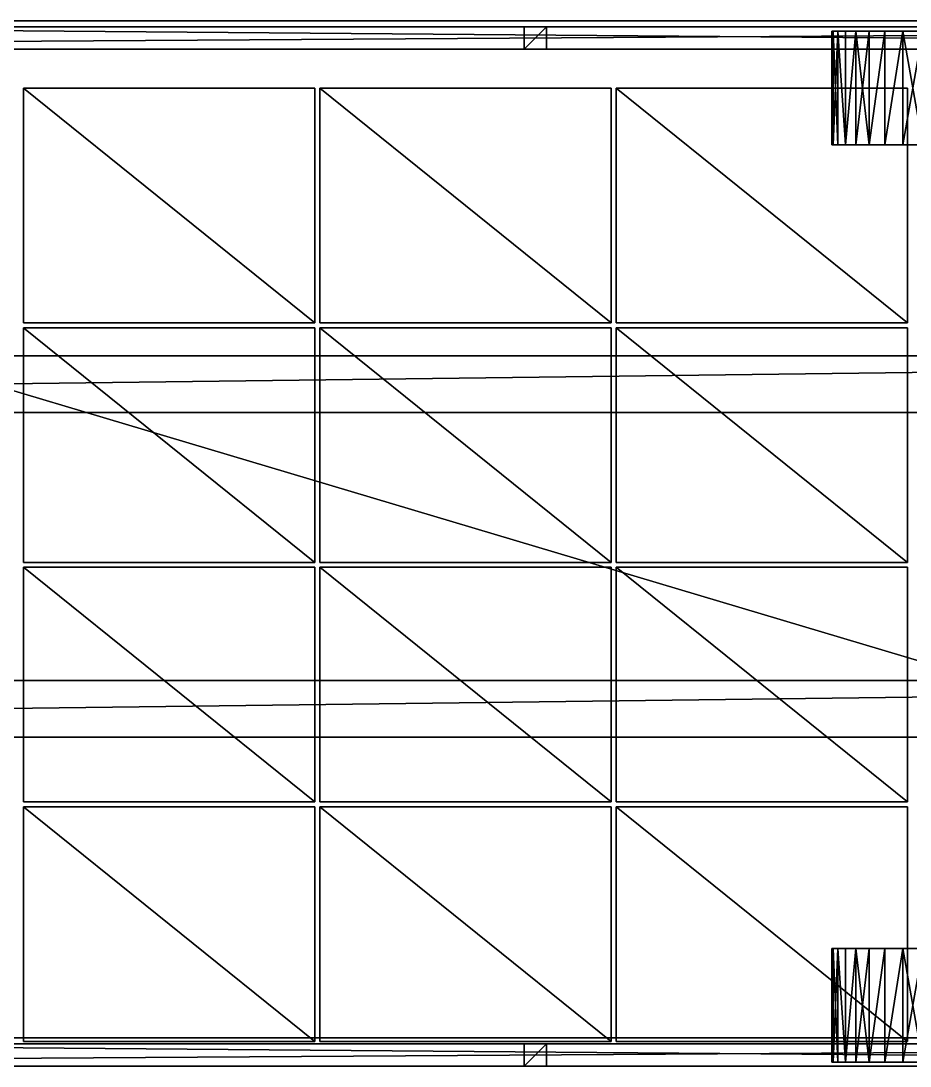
# Model space of a CAD drawing. Header units: millimetres. Extents: x -2700 to 8540, y -1280 to 1295.
# Drawn here: x 2983 to 5173, y -1280 to 1295 of the extents above; entities that cross this region are included whole.
import ezdxf

# ---------------------------------------------------------------- set-up
doc = ezdxf.new("R2010")
doc.units = ezdxf.units.MM

msp = doc.modelspace()

# ---------------------------------------------------------------- linework, layer by layer
at = {"layer": 'CAD_75LAB'}
for points in [[(8540, 1295, 1180), (-40, 1295, 1180), (-40, 1295, 1250)], [(8540, 1295, 1250), (8540, 1295, 1180), (-40, 1295, 1250)], [(8540, 1225, 1180), (-40, 1225, 1180), (-40, 1295, 1180)], [(8540, 1295, 1180), (8540, 1225, 1180), (-40, 1295, 1180)], [(8540, 1225, 1250), (-40, 1295, 1250), (-40, 1225, 1250)], [(8540, 1295, 1250), (-40, 1295, 1250), (8540, 1225, 1250)], [(8540, 1280, 1090), (-40, 1280, 1090), (-40, 1280, 1180)], [(8540, 1280, 1180), (8540, 1280, 1090), (-40, 1280, 1180)], [(8540, -1280, 1090), (-40, -1280, 1090), (-40, 1280, 1090)], [(8540, 1280, 1090), (8540, -1280, 1090), (-40, 1280, 1090)], [(8540, -1280, 1180), (-40, 1280, 1180), (-40, -1280, 1180)], [(8540, 1280, 1180), (-40, 1280, 1180), (8540, -1280, 1180)], [(8540, 1280, 3775), (8540, 1280, 3720), (-40, 1280, 3720)], [(8540, 1280, 3775), (-40, 1280, 3720), (-40, 1280, 3775)], [(8540, 1280, 3720), (-40, 1225, 3720), (-40, 1280, 3720)], [(8540, 1280, 3720), (8540, 1225, 3720), (-40, 1225, 3720)], [(8540, 1280, 3775), (-40, 1280, 3775), (-40, 1225, 3775)], [(8540, 1280, 3775), (-40, 1225, 3775), (8540, 1225, 3775)], [(4222.5, 1280, 3720), (4222.5, 1280, 1180), (4222.5, 1225, 1180)], [(4222.5, 1225, 3720), (4222.5, 1280, 3720), (4222.5, 1225, 1180)], [(4222.5, 1280, 3720), (4277.5, 1280, 1180), (4222.5, 1280, 1180)], [(4277.5, 1280, 3720), (4277.5, 1280, 1180), (4222.5, 1280, 3720)], [(4277.5, 1280, 1180), (4222.5, 1225, 1180), (4222.5, 1280, 1180)], [(4277.5, 1280, 1180), (4277.5, 1225, 1180), (4222.5, 1225, 1180)], [(4277.5, 1280, 3720), (4222.5, 1280, 3720), (4222.5, 1225, 3720)], [(4277.5, 1280, 3720), (4222.5, 1225, 3720), (4277.5, 1225, 3720)], [(4277.5, 1280, 3720), (4277.5, 1225, 1180), (4277.5, 1280, 1180)], [(4277.5, 1225, 3720), (4277.5, 1225, 1180), (4277.5, 1280, 3720)], [(4980, 990, 520), (4983.79, 990, 582.68), (4983.79, 1270, 582.68)], [(4980, 990, 520), (4983.79, 1270, 582.68), (4980, 1270, 520)], [(4983.79, 990, 457.32), (4980, 990, 520), (4980, 1270, 520)], [(4983.79, 990, 457.32), (4980, 1270, 520), (4983.79, 1270, 457.32)], [(4983.79, 1270, 582.68), (4983.79, 1270, 457.32), (4980, 1270, 520)], [(4983.79, 990, 582.68), (4995.11, 990, 644.44), (4995.11, 1270, 644.44)], [(4983.79, 990, 582.68), (4995.11, 1270, 644.44), (4983.79, 1270, 582.68)], [(4995.11, 990, 395.56), (4983.79, 990, 457.32), (4983.79, 1270, 457.32)], [(4995.11, 990, 395.56), (4983.79, 1270, 457.32), (4995.11, 1270, 395.56)], [(4983.79, 1270, 457.32), (5013.79, 1270, 335.61), (4995.11, 1270, 395.56)], [(4983.79, 1270, 457.32), (5110.77, 1270, 175.18), (5072.05, 1270, 224.61)], [(4983.79, 1270, 457.32), (5072.05, 1270, 224.61), (5013.79, 1270, 335.61)], [(4983.79, 1270, 457.32), (5375.56, 1270, 15.11), (5110.77, 1270, 175.18)], [(5013.79, 1270, 704.39), (4983.79, 1270, 582.68), (4995.11, 1270, 644.44)], [(5110.77, 1270, 864.82), (4983.79, 1270, 582.68), (5013.79, 1270, 704.39)], [(6004.89, 1270, 395.56), (4983.79, 1270, 582.68), (5110.77, 1270, 864.82)], [(6004.89, 1270, 395.56), (5375.56, 1270, 15.11), (4983.79, 1270, 457.32)], [(6004.89, 1270, 395.56), (4983.79, 1270, 457.32), (4983.79, 1270, 582.68)], [(5013.79, 990, 704.39), (5013.79, 1270, 704.39), (4995.11, 1270, 644.44)], [(4995.11, 990, 644.44), (5013.79, 990, 704.39), (4995.11, 1270, 644.44)], [(5013.79, 990, 335.61), (4995.11, 990, 395.56), (4995.11, 1270, 395.56)], [(5013.79, 990, 335.61), (4995.11, 1270, 395.56), (5013.79, 1270, 335.61)], [(5013.79, 990, 704.39), (5039.56, 1270, 761.66), (5013.79, 1270, 704.39)], [(5013.79, 990, 704.39), (5039.56, 990, 761.66), (5039.56, 1270, 761.66)], [(5013.79, 990, 335.61), (5013.79, 1270, 335.61), (5039.56, 1270, 278.34)], [(5039.56, 990, 278.34), (5013.79, 990, 335.61), (5039.56, 1270, 278.34)], [(5013.79, 1270, 335.61), (5072.05, 1270, 224.61), (5039.56, 1270, 278.34)], [(5110.77, 1270, 864.82), (5013.79, 1270, 704.39), (5039.56, 1270, 761.66)], [(5039.56, 990, 761.66), (5072.05, 1270, 815.39), (5039.56, 1270, 761.66)], [(5039.56, 990, 761.66), (5072.05, 990, 815.39), (5072.05, 1270, 815.39)], [(5072.05, 990, 224.61), (5039.56, 990, 278.34), (5039.56, 1270, 278.34)], [(5072.05, 990, 224.61), (5039.56, 1270, 278.34), (5072.05, 1270, 224.61)], [(5110.77, 1270, 864.82), (5039.56, 1270, 761.66), (5072.05, 1270, 815.39)], [(5072.05, 990, 815.39), (5110.77, 1270, 864.82), (5072.05, 1270, 815.39)], [(5072.05, 990, 815.39), (5110.77, 990, 864.82), (5110.77, 1270, 864.82)], [(5072.05, 990, 224.61), (5072.05, 1270, 224.61), (5110.77, 1270, 175.18)], [(5110.77, 990, 175.18), (5072.05, 990, 224.61), (5110.77, 1270, 175.18)], [(5110.77, 990, 864.82), (5155.18, 1270, 909.23), (5110.77, 1270, 864.82)], [(5110.77, 990, 864.82), (5155.18, 990, 909.23), (5155.18, 1270, 909.23)], [(5110.77, 990, 175.18), (5110.77, 1270, 175.18), (5155.18, 1270, 130.77)], [(5155.18, 990, 130.77), (5110.77, 990, 175.18), (5155.18, 1270, 130.77)], [(5204.61, 1270, 92.05), (5155.18, 1270, 130.77), (5110.77, 1270, 175.18)], [(5375.56, 1270, 15.11), (5204.61, 1270, 92.05), (5110.77, 1270, 175.18)], [(6004.89, 1270, 395.56), (5110.77, 1270, 864.82), (5155.18, 1270, 909.23)], [(5155.18, 990, 909.23), (5204.61, 1270, 947.95), (5155.18, 1270, 909.23)], [(5155.18, 990, 909.23), (5204.61, 990, 947.95), (5204.61, 1270, 947.95)], [(5204.61, 990, 92.05), (5155.18, 990, 130.77), (5155.18, 1270, 130.77)], [(5204.61, 990, 92.05), (5155.18, 1270, 130.77), (5204.61, 1270, 92.05)], [(5315.61, 1270, 1006.21), (5155.18, 1270, 909.23), (5204.61, 1270, 947.95)], [(6004.89, 1270, 395.56), (5155.18, 1270, 909.23), (5315.61, 1270, 1006.21)], [(8540, 1225, 3775), (-40, 1225, 3720), (8540, 1225, 3720)], [(8540, 1225, 3775), (-40, 1225, 3775), (-40, 1225, 3720)], [(8540, 1225, 1180), (-40, 1225, 1250), (-40, 1225, 1180)], [(8540, 1225, 1250), (-40, 1225, 1250), (8540, 1225, 1180)], [(4222.5, 1225, 3720), (4222.5, 1225, 1180), (4277.5, 1225, 1180)], [(4277.5, 1225, 3720), (4222.5, 1225, 3720), (4277.5, 1225, 1180)], [(2989, 551, 2238), (2989, 1129, 1183), (2989, 551, 1183)], [(2989, 551, 2238), (2989, 1129, 2238), (2989, 1129, 1183)], [(2989, 1129, 2238), (3707, 1129, 1183), (2989, 1129, 1183)], [(3707, 1129, 2238), (3707, 1129, 1183), (2989, 1129, 2238)], [(3707, 551, 1183), (2989, 551, 1183), (2989, 1129, 1183)], [(3707, 1129, 1183), (3707, 551, 1183), (2989, 1129, 1183)], [(3707, 551, 2238), (2989, 1129, 2238), (2989, 551, 2238)], [(3707, 1129, 2238), (2989, 1129, 2238), (3707, 551, 2238)], [(2989, 551, 3299), (2989, 1129, 2244), (2989, 551, 2244)], [(2989, 551, 3299), (2989, 1129, 3299), (2989, 1129, 2244)], [(2989, 1129, 3299), (3707, 1129, 2244), (2989, 1129, 2244)], [(3707, 1129, 3299), (3707, 1129, 2244), (2989, 1129, 3299)], [(3707, 551, 2244), (2989, 551, 2244), (2989, 1129, 2244)], [(3707, 1129, 2244), (3707, 551, 2244), (2989, 1129, 2244)], [(3707, 551, 3299), (2989, 1129, 3299), (2989, 551, 3299)], [(3707, 1129, 3299), (2989, 1129, 3299), (3707, 551, 3299)], [(3707, 551, 2238), (3707, 551, 1183), (3707, 1129, 1183)], [(3707, 551, 2238), (3707, 1129, 1183), (3707, 1129, 2238)], [(3707, 551, 3299), (3707, 551, 2244), (3707, 1129, 2244)], [(3707, 551, 3299), (3707, 1129, 2244), (3707, 1129, 3299)], [(3719, 551, 2238), (3719, 1129, 1183), (3719, 551, 1183)], [(3719, 551, 2238), (3719, 1129, 2238), (3719, 1129, 1183)], [(3719, 1129, 2238), (4437, 1129, 1183), (3719, 1129, 1183)], [(4437, 1129, 2238), (4437, 1129, 1183), (3719, 1129, 2238)], [(4437, 551, 1183), (3719, 551, 1183), (3719, 1129, 1183)], [(4437, 1129, 1183), (4437, 551, 1183), (3719, 1129, 1183)], [(4437, 551, 2238), (3719, 1129, 2238), (3719, 551, 2238)], [(4437, 1129, 2238), (3719, 1129, 2238), (4437, 551, 2238)], [(3719, 551, 3299), (3719, 1129, 2244), (3719, 551, 2244)], [(3719, 551, 3299), (3719, 1129, 3299), (3719, 1129, 2244)], [(3719, 1129, 3299), (4437, 1129, 2244), (3719, 1129, 2244)], [(4437, 1129, 3299), (4437, 1129, 2244), (3719, 1129, 3299)], [(4437, 551, 2244), (3719, 551, 2244), (3719, 1129, 2244)], [(4437, 1129, 2244), (4437, 551, 2244), (3719, 1129, 2244)], [(4437, 551, 3299), (3719, 1129, 3299), (3719, 551, 3299)], [(4437, 1129, 3299), (3719, 1129, 3299), (4437, 551, 3299)], [(4437, 551, 2238), (4437, 551, 1183), (4437, 1129, 1183)], [(4437, 551, 2238), (4437, 1129, 1183), (4437, 1129, 2238)], [(4437, 551, 3299), (4437, 551, 2244), (4437, 1129, 2244)], [(4437, 551, 3299), (4437, 1129, 2244), (4437, 1129, 3299)], [(4449, 551, 2238), (4449, 1129, 1183), (4449, 551, 1183)], [(4449, 551, 2238), (4449, 1129, 2238), (4449, 1129, 1183)], [(4449, 1129, 2238), (5167, 1129, 1183), (4449, 1129, 1183)], [(5167, 1129, 2238), (5167, 1129, 1183), (4449, 1129, 2238)], [(5167, 551, 1183), (4449, 551, 1183), (4449, 1129, 1183)], [(5167, 1129, 1183), (5167, 551, 1183), (4449, 1129, 1183)], [(5167, 551, 2238), (4449, 1129, 2238), (4449, 551, 2238)], [(5167, 1129, 2238), (4449, 1129, 2238), (5167, 551, 2238)], [(4449, 551, 3299), (4449, 1129, 2244), (4449, 551, 2244)], [(4449, 551, 3299), (4449, 1129, 3299), (4449, 1129, 2244)], [(4449, 1129, 3299), (5167, 1129, 2244), (4449, 1129, 2244)], [(5167, 1129, 3299), (5167, 1129, 2244), (4449, 1129, 3299)], [(5167, 551, 2244), (4449, 551, 2244), (4449, 1129, 2244)], [(5167, 1129, 2244), (5167, 551, 2244), (4449, 1129, 2244)], [(5167, 551, 3299), (4449, 1129, 3299), (4449, 551, 3299)], [(5167, 1129, 3299), (4449, 1129, 3299), (5167, 551, 3299)], [(5167, 551, 2238), (5167, 551, 1183), (5167, 1129, 1183)], [(5167, 551, 2238), (5167, 1129, 1183), (5167, 1129, 2238)], [(5167, 551, 3299), (5167, 551, 2244), (5167, 1129, 2244)], [(5167, 551, 3299), (5167, 1129, 2244), (5167, 1129, 3299)], [(4983.79, 990, 582.68), (4980, 990, 520), (4983.79, 990, 457.32)], [(4983.79, 990, 457.32), (4995.11, 990, 395.56), (5013.79, 990, 335.61)], [(4983.79, 990, 457.32), (5072.05, 990, 224.61), (5110.77, 990, 175.18)], [(4983.79, 990, 457.32), (5013.79, 990, 335.61), (5072.05, 990, 224.61)], [(4983.79, 990, 457.32), (5110.77, 990, 175.18), (5375.56, 990, 15.11)], [(5013.79, 990, 704.39), (4995.11, 990, 644.44), (4983.79, 990, 582.68)], [(5110.77, 990, 864.82), (5013.79, 990, 704.39), (4983.79, 990, 582.68)], [(6004.89, 990, 395.56), (5110.77, 990, 864.82), (4983.79, 990, 582.68)], [(6004.89, 990, 395.56), (4983.79, 990, 457.32), (5375.56, 990, 15.11)], [(6004.89, 990, 395.56), (4983.79, 990, 582.68), (4983.79, 990, 457.32)], [(5013.79, 990, 335.61), (5039.56, 990, 278.34), (5072.05, 990, 224.61)], [(5110.77, 990, 864.82), (5039.56, 990, 761.66), (5013.79, 990, 704.39)], [(5110.77, 990, 864.82), (5072.05, 990, 815.39), (5039.56, 990, 761.66)], [(5204.61, 990, 92.05), (5110.77, 990, 175.18), (5155.18, 990, 130.77)], [(5375.56, 990, 15.11), (5110.77, 990, 175.18), (5204.61, 990, 92.05)], [(6004.89, 990, 395.56), (5155.18, 990, 909.23), (5110.77, 990, 864.82)], [(5315.61, 990, 1006.21), (5204.61, 990, 947.95), (5155.18, 990, 909.23)], [(6004.89, 990, 395.56), (5315.61, 990, 1006.21), (5155.18, 990, 909.23)], [(2989, 551, 2238), (2989, 551, 1183), (3707, 551, 1183)], [(3707, 551, 2238), (2989, 551, 2238), (3707, 551, 1183)], [(2989, 551, 3299), (2989, 551, 2244), (3707, 551, 2244)], [(3707, 551, 3299), (2989, 551, 3299), (3707, 551, 2244)], [(3719, 551, 2238), (3719, 551, 1183), (4437, 551, 1183)], [(4437, 551, 2238), (3719, 551, 2238), (4437, 551, 1183)], [(3719, 551, 3299), (3719, 551, 2244), (4437, 551, 2244)], [(4437, 551, 3299), (3719, 551, 3299), (4437, 551, 2244)], [(4449, 551, 2238), (4449, 551, 1183), (5167, 551, 1183)], [(5167, 551, 2238), (4449, 551, 2238), (5167, 551, 1183)], [(4449, 551, 3299), (4449, 551, 2244), (5167, 551, 2244)], [(5167, 551, 3299), (4449, 551, 3299), (5167, 551, 2244)], [(2989, -39, 2238), (2989, 539, 1183), (2989, -39, 1183)], [(2989, -39, 2238), (2989, 539, 2238), (2989, 539, 1183)], [(2989, 539, 2238), (3707, 539, 1183), (2989, 539, 1183)], [(3707, 539, 2238), (3707, 539, 1183), (2989, 539, 2238)], [(3707, -39, 1183), (2989, -39, 1183), (2989, 539, 1183)], [(3707, 539, 1183), (3707, -39, 1183), (2989, 539, 1183)], [(3707, -39, 2238), (2989, 539, 2238), (2989, -39, 2238)], [(3707, 539, 2238), (2989, 539, 2238), (3707, -39, 2238)], [(2989, -39, 3299), (2989, 539, 2244), (2989, -39, 2244)], [(2989, -39, 3299), (2989, 539, 3299), (2989, 539, 2244)], [(2989, 539, 3299), (3707, 539, 2244), (2989, 539, 2244)], [(3707, 539, 3299), (3707, 539, 2244), (2989, 539, 3299)], [(3707, -39, 2244), (2989, -39, 2244), (2989, 539, 2244)], [(3707, 539, 2244), (3707, -39, 2244), (2989, 539, 2244)], [(3707, -39, 3299), (2989, 539, 3299), (2989, -39, 3299)], [(3707, 539, 3299), (2989, 539, 3299), (3707, -39, 3299)], [(3707, -39, 2238), (3707, -39, 1183), (3707, 539, 1183)], [(3707, -39, 2238), (3707, 539, 1183), (3707, 539, 2238)], [(3707, -39, 3299), (3707, -39, 2244), (3707, 539, 2244)], [(3707, -39, 3299), (3707, 539, 2244), (3707, 539, 3299)], [(3719, -39, 2238), (3719, 539, 1183), (3719, -39, 1183)], [(3719, -39, 2238), (3719, 539, 2238), (3719, 539, 1183)], [(3719, 539, 2238), (4437, 539, 1183), (3719, 539, 1183)], [(4437, 539, 2238), (4437, 539, 1183), (3719, 539, 2238)], [(4437, -39, 1183), (3719, -39, 1183), (3719, 539, 1183)], [(4437, 539, 1183), (4437, -39, 1183), (3719, 539, 1183)], [(4437, -39, 2238), (3719, 539, 2238), (3719, -39, 2238)], [(4437, 539, 2238), (3719, 539, 2238), (4437, -39, 2238)], [(3719, -39, 3299), (3719, 539, 2244), (3719, -39, 2244)], [(3719, -39, 3299), (3719, 539, 3299), (3719, 539, 2244)], [(3719, 539, 3299), (4437, 539, 2244), (3719, 539, 2244)], [(4437, 539, 3299), (4437, 539, 2244), (3719, 539, 3299)], [(4437, -39, 2244), (3719, -39, 2244), (3719, 539, 2244)], [(4437, 539, 2244), (4437, -39, 2244), (3719, 539, 2244)], [(4437, -39, 3299), (3719, 539, 3299), (3719, -39, 3299)], [(4437, 539, 3299), (3719, 539, 3299), (4437, -39, 3299)], [(4437, -39, 2238), (4437, -39, 1183), (4437, 539, 1183)], [(4437, -39, 2238), (4437, 539, 1183), (4437, 539, 2238)], [(4437, -39, 3299), (4437, -39, 2244), (4437, 539, 2244)], [(4437, -39, 3299), (4437, 539, 2244), (4437, 539, 3299)], [(4449, -39, 2238), (4449, 539, 1183), (4449, -39, 1183)], [(4449, -39, 2238), (4449, 539, 2238), (4449, 539, 1183)], [(4449, 539, 2238), (5167, 539, 1183), (4449, 539, 1183)], [(5167, 539, 2238), (5167, 539, 1183), (4449, 539, 2238)], [(5167, -39, 1183), (4449, -39, 1183), (4449, 539, 1183)], [(5167, 539, 1183), (5167, -39, 1183), (4449, 539, 1183)], [(5167, -39, 2238), (4449, 539, 2238), (4449, -39, 2238)], [(5167, 539, 2238), (4449, 539, 2238), (5167, -39, 2238)], [(4449, -39, 3299), (4449, 539, 2244), (4449, -39, 2244)], [(4449, -39, 3299), (4449, 539, 3299), (4449, 539, 2244)], [(4449, 539, 3299), (5167, 539, 2244), (4449, 539, 2244)], [(5167, 539, 3299), (5167, 539, 2244), (4449, 539, 3299)], [(5167, -39, 2244), (4449, -39, 2244), (4449, 539, 2244)], [(5167, 539, 2244), (5167, -39, 2244), (4449, 539, 2244)], [(5167, -39, 3299), (4449, 539, 3299), (4449, -39, 3299)], [(5167, 539, 3299), (4449, 539, 3299), (5167, -39, 3299)], [(5167, -39, 2238), (5167, -39, 1183), (5167, 539, 1183)], [(5167, -39, 2238), (5167, 539, 1183), (5167, 539, 2238)], [(5167, -39, 3299), (5167, -39, 2244), (5167, 539, 2244)], [(5167, -39, 3299), (5167, 539, 2244), (5167, 539, 3299)], [(8460, 470, 840), (-2700, 470, 840), (-2700, 470, 1090)], [(8460, 470, 1090), (8460, 470, 840), (-2700, 470, 1090)], [(8460, 470, 840), (-2700, 330, 840), (-2700, 470, 840)], [(8460, 470, 840), (8460, 330, 840), (-2700, 330, 840)], [(8460, 470, 1090), (-2700, 470, 1090), (-2700, 330, 1090)], [(8460, 470, 1090), (-2700, 330, 1090), (8460, 330, 1090)], [(8460, 330, 840), (-2700, 330, 1090), (-2700, 330, 840)], [(8460, 330, 1090), (-2700, 330, 1090), (8460, 330, 840)], [(2989, -39, 2238), (2989, -39, 1183), (3707, -39, 1183)], [(3707, -39, 2238), (2989, -39, 2238), (3707, -39, 1183)], [(2989, -39, 3299), (2989, -39, 2244), (3707, -39, 2244)], [(3707, -39, 3299), (2989, -39, 3299), (3707, -39, 2244)], [(2989, -629, 2238), (2989, -51, 1183), (2989, -629, 1183)], [(2989, -629, 2238), (2989, -51, 2238), (2989, -51, 1183)], [(2989, -51, 2238), (3707, -51, 1183), (2989, -51, 1183)], [(3707, -51, 2238), (3707, -51, 1183), (2989, -51, 2238)], [(3707, -629, 1183), (2989, -629, 1183), (2989, -51, 1183)], [(3707, -51, 1183), (3707, -629, 1183), (2989, -51, 1183)], [(3707, -629, 2238), (2989, -51, 2238), (2989, -629, 2238)], [(3707, -51, 2238), (2989, -51, 2238), (3707, -629, 2238)], [(2989, -629, 3299), (2989, -51, 2244), (2989, -629, 2244)], [(2989, -629, 3299), (2989, -51, 3299), (2989, -51, 2244)], [(2989, -51, 3299), (3707, -51, 2244), (2989, -51, 2244)], [(3707, -51, 3299), (3707, -51, 2244), (2989, -51, 3299)], [(3707, -629, 2244), (2989, -629, 2244), (2989, -51, 2244)], [(3707, -51, 2244), (3707, -629, 2244), (2989, -51, 2244)], [(3707, -629, 3299), (2989, -51, 3299), (2989, -629, 3299)], [(3707, -51, 3299), (2989, -51, 3299), (3707, -629, 3299)], [(3707, -629, 2238), (3707, -629, 1183), (3707, -51, 1183)], [(3707, -629, 2238), (3707, -51, 1183), (3707, -51, 2238)], [(3707, -629, 3299), (3707, -629, 2244), (3707, -51, 2244)], [(3707, -629, 3299), (3707, -51, 2244), (3707, -51, 3299)], [(3719, -39, 2238), (3719, -39, 1183), (4437, -39, 1183)], [(4437, -39, 2238), (3719, -39, 2238), (4437, -39, 1183)], [(3719, -39, 3299), (3719, -39, 2244), (4437, -39, 2244)], [(4437, -39, 3299), (3719, -39, 3299), (4437, -39, 2244)], [(3719, -629, 2238), (3719, -51, 1183), (3719, -629, 1183)], [(3719, -629, 2238), (3719, -51, 2238), (3719, -51, 1183)], [(3719, -51, 2238), (4437, -51, 1183), (3719, -51, 1183)], [(4437, -51, 2238), (4437, -51, 1183), (3719, -51, 2238)], [(4437, -629, 1183), (3719, -629, 1183), (3719, -51, 1183)], [(4437, -51, 1183), (4437, -629, 1183), (3719, -51, 1183)], [(4437, -629, 2238), (3719, -51, 2238), (3719, -629, 2238)], [(4437, -51, 2238), (3719, -51, 2238), (4437, -629, 2238)], [(3719, -629, 3299), (3719, -51, 2244), (3719, -629, 2244)], [(3719, -629, 3299), (3719, -51, 3299), (3719, -51, 2244)], [(3719, -51, 3299), (4437, -51, 2244), (3719, -51, 2244)], [(4437, -51, 3299), (4437, -51, 2244), (3719, -51, 3299)], [(4437, -629, 2244), (3719, -629, 2244), (3719, -51, 2244)], [(4437, -51, 2244), (4437, -629, 2244), (3719, -51, 2244)], [(4437, -629, 3299), (3719, -51, 3299), (3719, -629, 3299)], [(4437, -51, 3299), (3719, -51, 3299), (4437, -629, 3299)], [(4437, -629, 2238), (4437, -629, 1183), (4437, -51, 1183)], [(4437, -629, 2238), (4437, -51, 1183), (4437, -51, 2238)], [(4437, -629, 3299), (4437, -629, 2244), (4437, -51, 2244)], [(4437, -629, 3299), (4437, -51, 2244), (4437, -51, 3299)], [(4449, -39, 2238), (4449, -39, 1183), (5167, -39, 1183)], [(5167, -39, 2238), (4449, -39, 2238), (5167, -39, 1183)], [(4449, -39, 3299), (4449, -39, 2244), (5167, -39, 2244)], [(5167, -39, 3299), (4449, -39, 3299), (5167, -39, 2244)], [(4449, -629, 2238), (4449, -51, 1183), (4449, -629, 1183)], [(4449, -629, 2238), (4449, -51, 2238), (4449, -51, 1183)], [(4449, -51, 2238), (5167, -51, 1183), (4449, -51, 1183)], [(5167, -51, 2238), (5167, -51, 1183), (4449, -51, 2238)], [(5167, -629, 1183), (4449, -629, 1183), (4449, -51, 1183)], [(5167, -51, 1183), (5167, -629, 1183), (4449, -51, 1183)], [(5167, -629, 2238), (4449, -51, 2238), (4449, -629, 2238)], [(5167, -51, 2238), (4449, -51, 2238), (5167, -629, 2238)], [(4449, -629, 3299), (4449, -51, 2244), (4449, -629, 2244)], [(4449, -629, 3299), (4449, -51, 3299), (4449, -51, 2244)], [(4449, -51, 3299), (5167, -51, 2244), (4449, -51, 2244)], [(5167, -51, 3299), (5167, -51, 2244), (4449, -51, 3299)], [(5167, -629, 2244), (4449, -629, 2244), (4449, -51, 2244)], [(5167, -51, 2244), (5167, -629, 2244), (4449, -51, 2244)], [(5167, -629, 3299), (4449, -51, 3299), (4449, -629, 3299)], [(5167, -51, 3299), (4449, -51, 3299), (5167, -629, 3299)], [(5167, -629, 2238), (5167, -629, 1183), (5167, -51, 1183)], [(5167, -629, 2238), (5167, -51, 1183), (5167, -51, 2238)], [(5167, -629, 3299), (5167, -629, 2244), (5167, -51, 2244)], [(5167, -629, 3299), (5167, -51, 2244), (5167, -51, 3299)], [(8460, -330, 840), (-2700, -330, 840), (-2700, -330, 1090)], [(8460, -330, 1090), (8460, -330, 840), (-2700, -330, 1090)], [(8460, -330, 840), (-2700, -470, 840), (-2700, -330, 840)], [(8460, -330, 840), (8460, -470, 840), (-2700, -470, 840)], [(8460, -330, 1090), (-2700, -330, 1090), (-2700, -470, 1090)], [(8460, -330, 1090), (-2700, -470, 1090), (8460, -470, 1090)], [(8460, -470, 840), (-2700, -470, 1090), (-2700, -470, 840)], [(8460, -470, 1090), (-2700, -470, 1090), (8460, -470, 840)], [(2989, -629, 2238), (2989, -629, 1183), (3707, -629, 1183)], [(3707, -629, 2238), (2989, -629, 2238), (3707, -629, 1183)], [(2989, -629, 3299), (2989, -629, 2244), (3707, -629, 2244)], [(3707, -629, 3299), (2989, -629, 3299), (3707, -629, 2244)], [(2989, -1219, 2238), (2989, -641, 1183), (2989, -1219, 1183)], [(2989, -1219, 2238), (2989, -641, 2238), (2989, -641, 1183)], [(2989, -641, 2238), (3707, -641, 1183), (2989, -641, 1183)], [(3707, -641, 2238), (3707, -641, 1183), (2989, -641, 2238)], [(3707, -1219, 1183), (2989, -1219, 1183), (2989, -641, 1183)], [(3707, -641, 1183), (3707, -1219, 1183), (2989, -641, 1183)], [(3707, -1219, 2238), (2989, -641, 2238), (2989, -1219, 2238)], [(3707, -641, 2238), (2989, -641, 2238), (3707, -1219, 2238)], [(2989, -1219, 3299), (2989, -641, 2244), (2989, -1219, 2244)], [(2989, -1219, 3299), (2989, -641, 3299), (2989, -641, 2244)], [(2989, -641, 3299), (3707, -641, 2244), (2989, -641, 2244)], [(3707, -641, 3299), (3707, -641, 2244), (2989, -641, 3299)], [(3707, -1219, 2244), (2989, -1219, 2244), (2989, -641, 2244)], [(3707, -641, 2244), (3707, -1219, 2244), (2989, -641, 2244)], [(3707, -1219, 3299), (2989, -641, 3299), (2989, -1219, 3299)], [(3707, -641, 3299), (2989, -641, 3299), (3707, -1219, 3299)], [(3707, -1219, 2238), (3707, -1219, 1183), (3707, -641, 1183)], [(3707, -1219, 2238), (3707, -641, 1183), (3707, -641, 2238)], [(3707, -1219, 3299), (3707, -1219, 2244), (3707, -641, 2244)], [(3707, -1219, 3299), (3707, -641, 2244), (3707, -641, 3299)], [(3719, -629, 2238), (3719, -629, 1183), (4437, -629, 1183)], [(4437, -629, 2238), (3719, -629, 2238), (4437, -629, 1183)], [(3719, -629, 3299), (3719, -629, 2244), (4437, -629, 2244)], [(4437, -629, 3299), (3719, -629, 3299), (4437, -629, 2244)], [(3719, -1219, 2238), (3719, -641, 1183), (3719, -1219, 1183)], [(3719, -1219, 2238), (3719, -641, 2238), (3719, -641, 1183)], [(3719, -641, 2238), (4437, -641, 1183), (3719, -641, 1183)], [(4437, -641, 2238), (4437, -641, 1183), (3719, -641, 2238)], [(4437, -1219, 1183), (3719, -1219, 1183), (3719, -641, 1183)], [(4437, -641, 1183), (4437, -1219, 1183), (3719, -641, 1183)], [(4437, -1219, 2238), (3719, -641, 2238), (3719, -1219, 2238)], [(4437, -641, 2238), (3719, -641, 2238), (4437, -1219, 2238)], [(3719, -1219, 3299), (3719, -641, 2244), (3719, -1219, 2244)], [(3719, -1219, 3299), (3719, -641, 3299), (3719, -641, 2244)], [(3719, -641, 3299), (4437, -641, 2244), (3719, -641, 2244)], [(4437, -641, 3299), (4437, -641, 2244), (3719, -641, 3299)], [(4437, -1219, 2244), (3719, -1219, 2244), (3719, -641, 2244)], [(4437, -641, 2244), (4437, -1219, 2244), (3719, -641, 2244)], [(4437, -1219, 3299), (3719, -641, 3299), (3719, -1219, 3299)], [(4437, -641, 3299), (3719, -641, 3299), (4437, -1219, 3299)], [(4437, -1219, 2238), (4437, -1219, 1183), (4437, -641, 1183)], [(4437, -1219, 2238), (4437, -641, 1183), (4437, -641, 2238)], [(4437, -1219, 3299), (4437, -1219, 2244), (4437, -641, 2244)], [(4437, -1219, 3299), (4437, -641, 2244), (4437, -641, 3299)], [(4449, -629, 2238), (4449, -629, 1183), (5167, -629, 1183)], [(5167, -629, 2238), (4449, -629, 2238), (5167, -629, 1183)], [(4449, -629, 3299), (4449, -629, 2244), (5167, -629, 2244)], [(5167, -629, 3299), (4449, -629, 3299), (5167, -629, 2244)], [(4449, -1219, 2238), (4449, -641, 1183), (4449, -1219, 1183)], [(4449, -1219, 2238), (4449, -641, 2238), (4449, -641, 1183)], [(4449, -641, 2238), (5167, -641, 1183), (4449, -641, 1183)], [(5167, -641, 2238), (5167, -641, 1183), (4449, -641, 2238)], [(5167, -1219, 1183), (4449, -1219, 1183), (4449, -641, 1183)], [(5167, -641, 1183), (5167, -1219, 1183), (4449, -641, 1183)], [(5167, -1219, 2238), (4449, -641, 2238), (4449, -1219, 2238)], [(5167, -641, 2238), (4449, -641, 2238), (5167, -1219, 2238)], [(4449, -1219, 3299), (4449, -641, 2244), (4449, -1219, 2244)], [(4449, -1219, 3299), (4449, -641, 3299), (4449, -641, 2244)], [(4449, -641, 3299), (5167, -641, 2244), (4449, -641, 2244)], [(5167, -641, 3299), (5167, -641, 2244), (4449, -641, 3299)], [(5167, -1219, 2244), (4449, -1219, 2244), (4449, -641, 2244)], [(5167, -641, 2244), (5167, -1219, 2244), (4449, -641, 2244)], [(5167, -1219, 3299), (4449, -641, 3299), (4449, -1219, 3299)], [(5167, -641, 3299), (4449, -641, 3299), (5167, -1219, 3299)], [(5167, -1219, 2238), (5167, -1219, 1183), (5167, -641, 1183)], [(5167, -1219, 2238), (5167, -641, 1183), (5167, -641, 2238)], [(5167, -1219, 3299), (5167, -1219, 2244), (5167, -641, 2244)], [(5167, -1219, 3299), (5167, -641, 2244), (5167, -641, 3299)], [(4980, -1270, 520), (4983.79, -1270, 582.68), (4983.79, -990, 582.68)], [(4980, -1270, 520), (4983.79, -990, 582.68), (4980, -990, 520)], [(4983.79, -1270, 457.32), (4980, -1270, 520), (4980, -990, 520)], [(4983.79, -1270, 457.32), (4980, -990, 520), (4983.79, -990, 457.32)], [(4983.79, -990, 582.68), (4983.79, -990, 457.32), (4980, -990, 520)], [(4983.79, -1270, 582.68), (4995.11, -1270, 644.44), (4995.11, -990, 644.44)], [(4983.79, -1270, 582.68), (4995.11, -990, 644.44), (4983.79, -990, 582.68)], [(4995.11, -1270, 395.56), (4983.79, -1270, 457.32), (4983.79, -990, 457.32)], [(4995.11, -1270, 395.56), (4983.79, -990, 457.32), (4995.11, -990, 395.56)], [(4983.79, -990, 457.32), (5013.79, -990, 335.61), (4995.11, -990, 395.56)], [(4983.79, -990, 457.32), (5110.77, -990, 175.18), (5072.05, -990, 224.61)], [(4983.79, -990, 457.32), (5072.05, -990, 224.61), (5013.79, -990, 335.61)], [(4983.79, -990, 457.32), (5375.56, -990, 15.11), (5110.77, -990, 175.18)], [(5013.79, -990, 704.39), (4983.79, -990, 582.68), (4995.11, -990, 644.44)], [(5110.77, -990, 864.82), (4983.79, -990, 582.68), (5013.79, -990, 704.39)], [(6004.89, -990, 395.56), (4983.79, -990, 582.68), (5110.77, -990, 864.82)], [(6004.89, -990, 395.56), (5375.56, -990, 15.11), (4983.79, -990, 457.32)], [(6004.89, -990, 395.56), (4983.79, -990, 457.32), (4983.79, -990, 582.68)], [(5013.79, -1270, 704.39), (5013.79, -990, 704.39), (4995.11, -990, 644.44)], [(4995.11, -1270, 644.44), (5013.79, -1270, 704.39), (4995.11, -990, 644.44)], [(5013.79, -1270, 335.61), (4995.11, -1270, 395.56), (4995.11, -990, 395.56)], [(5013.79, -1270, 335.61), (4995.11, -990, 395.56), (5013.79, -990, 335.61)], [(5013.79, -1270, 704.39), (5039.56, -990, 761.66), (5013.79, -990, 704.39)], [(5013.79, -1270, 704.39), (5039.56, -1270, 761.66), (5039.56, -990, 761.66)], [(5013.79, -1270, 335.61), (5013.79, -990, 335.61), (5039.56, -990, 278.34)], [(5039.56, -1270, 278.34), (5013.79, -1270, 335.61), (5039.56, -990, 278.34)], [(5013.79, -990, 335.61), (5072.05, -990, 224.61), (5039.56, -990, 278.34)], [(5110.77, -990, 864.82), (5013.79, -990, 704.39), (5039.56, -990, 761.66)], [(5039.56, -1270, 761.66), (5072.05, -990, 815.39), (5039.56, -990, 761.66)], [(5039.56, -1270, 761.66), (5072.05, -1270, 815.39), (5072.05, -990, 815.39)], [(5072.05, -1270, 224.61), (5039.56, -1270, 278.34), (5039.56, -990, 278.34)], [(5072.05, -1270, 224.61), (5039.56, -990, 278.34), (5072.05, -990, 224.61)], [(5110.77, -990, 864.82), (5039.56, -990, 761.66), (5072.05, -990, 815.39)], [(5072.05, -1270, 815.39), (5110.77, -990, 864.82), (5072.05, -990, 815.39)], [(5072.05, -1270, 815.39), (5110.77, -1270, 864.82), (5110.77, -990, 864.82)], [(5072.05, -1270, 224.61), (5072.05, -990, 224.61), (5110.77, -990, 175.18)], [(5110.77, -1270, 175.18), (5072.05, -1270, 224.61), (5110.77, -990, 175.18)], [(5110.77, -1270, 864.82), (5155.18, -990, 909.23), (5110.77, -990, 864.82)], [(5110.77, -1270, 864.82), (5155.18, -1270, 909.23), (5155.18, -990, 909.23)], [(5110.77, -1270, 175.18), (5110.77, -990, 175.18), (5155.18, -990, 130.77)], [(5155.18, -1270, 130.77), (5110.77, -1270, 175.18), (5155.18, -990, 130.77)], [(5204.61, -990, 92.05), (5155.18, -990, 130.77), (5110.77, -990, 175.18)], [(5375.56, -990, 15.11), (5204.61, -990, 92.05), (5110.77, -990, 175.18)], [(6004.89, -990, 395.56), (5110.77, -990, 864.82), (5155.18, -990, 909.23)], [(5155.18, -1270, 909.23), (5204.61, -990, 947.95), (5155.18, -990, 909.23)], [(5155.18, -1270, 909.23), (5204.61, -1270, 947.95), (5204.61, -990, 947.95)], [(5204.61, -1270, 92.05), (5155.18, -1270, 130.77), (5155.18, -990, 130.77)], [(5204.61, -1270, 92.05), (5155.18, -990, 130.77), (5204.61, -990, 92.05)], [(5315.61, -990, 1006.21), (5155.18, -990, 909.23), (5204.61, -990, 947.95)], [(6004.89, -990, 395.56), (5155.18, -990, 909.23), (5315.61, -990, 1006.21)], [(8540, -1210, 1180), (-40, -1210, 1180), (-40, -1210, 1250)], [(8540, -1210, 1250), (8540, -1210, 1180), (-40, -1210, 1250)], [(8540, -1280, 1180), (-40, -1280, 1180), (-40, -1210, 1180)], [(8540, -1210, 1180), (8540, -1280, 1180), (-40, -1210, 1180)], [(8540, -1280, 1250), (-40, -1210, 1250), (-40, -1280, 1250)], [(8540, -1210, 1250), (-40, -1210, 1250), (8540, -1280, 1250)], [(8540, -1225, 3775), (8540, -1225, 3720), (-40, -1225, 3720)], [(8540, -1225, 3775), (-40, -1225, 3720), (-40, -1225, 3775)], [(8540, -1225, 3720), (-40, -1280, 3720), (-40, -1225, 3720)], [(8540, -1225, 3720), (8540, -1280, 3720), (-40, -1280, 3720)], [(8540, -1225, 3775), (-40, -1225, 3775), (-40, -1280, 3775)], [(8540, -1225, 3775), (-40, -1280, 3775), (8540, -1280, 3775)], [(2989, -1219, 2238), (2989, -1219, 1183), (3707, -1219, 1183)], [(3707, -1219, 2238), (2989, -1219, 2238), (3707, -1219, 1183)], [(2989, -1219, 3299), (2989, -1219, 2244), (3707, -1219, 2244)], [(3707, -1219, 3299), (2989, -1219, 3299), (3707, -1219, 2244)], [(3719, -1219, 2238), (3719, -1219, 1183), (4437, -1219, 1183)], [(4437, -1219, 2238), (3719, -1219, 2238), (4437, -1219, 1183)], [(3719, -1219, 3299), (3719, -1219, 2244), (4437, -1219, 2244)], [(4437, -1219, 3299), (3719, -1219, 3299), (4437, -1219, 2244)], [(4222.5, -1225, 3720), (4222.5, -1225, 1180), (4222.5, -1280, 1180)], [(4222.5, -1280, 3720), (4222.5, -1225, 3720), (4222.5, -1280, 1180)], [(4222.5, -1225, 3720), (4277.5, -1225, 1180), (4222.5, -1225, 1180)], [(4277.5, -1225, 3720), (4277.5, -1225, 1180), (4222.5, -1225, 3720)], [(4277.5, -1225, 1180), (4222.5, -1280, 1180), (4222.5, -1225, 1180)], [(4277.5, -1225, 1180), (4277.5, -1280, 1180), (4222.5, -1280, 1180)], [(4277.5, -1225, 3720), (4222.5, -1225, 3720), (4222.5, -1280, 3720)], [(4277.5, -1225, 3720), (4222.5, -1280, 3720), (4277.5, -1280, 3720)], [(4277.5, -1225, 3720), (4277.5, -1280, 1180), (4277.5, -1225, 1180)], [(4277.5, -1280, 3720), (4277.5, -1280, 1180), (4277.5, -1225, 3720)], [(4449, -1219, 2238), (4449, -1219, 1183), (5167, -1219, 1183)], [(5167, -1219, 2238), (4449, -1219, 2238), (5167, -1219, 1183)], [(4449, -1219, 3299), (4449, -1219, 2244), (5167, -1219, 2244)], [(5167, -1219, 3299), (4449, -1219, 3299), (5167, -1219, 2244)], [(8540, -1280, 1090), (-40, -1280, 1180), (-40, -1280, 1090)], [(8540, -1280, 1180), (-40, -1280, 1180), (8540, -1280, 1090)], [(8540, -1280, 3775), (-40, -1280, 3720), (8540, -1280, 3720)], [(8540, -1280, 3775), (-40, -1280, 3775), (-40, -1280, 3720)], [(8540, -1280, 1180), (-40, -1280, 1250), (-40, -1280, 1180)], [(8540, -1280, 1250), (-40, -1280, 1250), (8540, -1280, 1180)], [(4222.5, -1280, 3720), (4222.5, -1280, 1180), (4277.5, -1280, 1180)], [(4277.5, -1280, 3720), (4222.5, -1280, 3720), (4277.5, -1280, 1180)], [(4983.79, -1270, 582.68), (4980, -1270, 520), (4983.79, -1270, 457.32)], [(4983.79, -1270, 457.32), (4995.11, -1270, 395.56), (5013.79, -1270, 335.61)], [(4983.79, -1270, 457.32), (5072.05, -1270, 224.61), (5110.77, -1270, 175.18)], [(4983.79, -1270, 457.32), (5013.79, -1270, 335.61), (5072.05, -1270, 224.61)], [(4983.79, -1270, 457.32), (5110.77, -1270, 175.18), (5375.56, -1270, 15.11)], [(5013.79, -1270, 704.39), (4995.11, -1270, 644.44), (4983.79, -1270, 582.68)], [(5110.77, -1270, 864.82), (5013.79, -1270, 704.39), (4983.79, -1270, 582.68)], [(6004.89, -1270, 395.56), (5110.77, -1270, 864.82), (4983.79, -1270, 582.68)], [(6004.89, -1270, 395.56), (4983.79, -1270, 457.32), (5375.56, -1270, 15.11)], [(6004.89, -1270, 395.56), (4983.79, -1270, 582.68), (4983.79, -1270, 457.32)], [(5013.79, -1270, 335.61), (5039.56, -1270, 278.34), (5072.05, -1270, 224.61)], [(5110.77, -1270, 864.82), (5039.56, -1270, 761.66), (5013.79, -1270, 704.39)], [(5110.77, -1270, 864.82), (5072.05, -1270, 815.39), (5039.56, -1270, 761.66)], [(5204.61, -1270, 92.05), (5110.77, -1270, 175.18), (5155.18, -1270, 130.77)], [(5375.56, -1270, 15.11), (5110.77, -1270, 175.18), (5204.61, -1270, 92.05)], [(6004.89, -1270, 395.56), (5155.18, -1270, 909.23), (5110.77, -1270, 864.82)], [(5315.61, -1270, 1006.21), (5204.61, -1270, 947.95), (5155.18, -1270, 909.23)], [(6004.89, -1270, 395.56), (5315.61, -1270, 1006.21), (5155.18, -1270, 909.23)]]:
    msp.add_3dface(points, dxfattribs=at)

doc.saveas('drawing.dxf')
